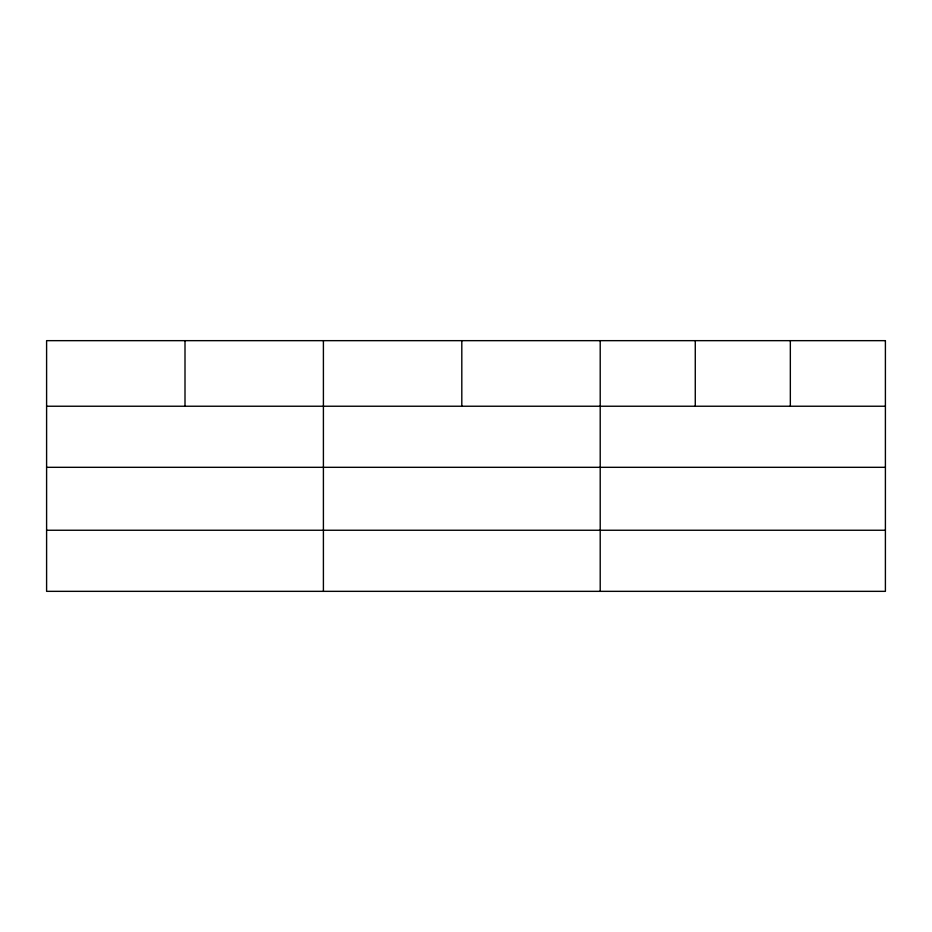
<?xml version="1.0" encoding="UTF-8"?>
<svg xmlns="http://www.w3.org/2000/svg" width="932" height="932" viewBox="0 0 932 932"><rect width="100%" height="100%" fill="white"/><g stroke="black" fill="none" stroke-linecap="round" stroke-linejoin="round"><path stroke-width="1.4" d="M46.6 406.236L885.4 406.236M46.6 467.316L885.4 467.316M46.6 530.25L885.4 530.25M790.336 340.658L790.336 406.236M695.272 340.658L695.272 406.236M600.208 340.658L600.208 591.342M461.806 340.658L461.806 406.236M323.404 340.658L323.404 591.342M185.002 340.658L185.002 406.236M885.4 340.658L46.6 340.658L46.6 591.342L885.4 591.342L885.4 340.658"/></g></svg>
